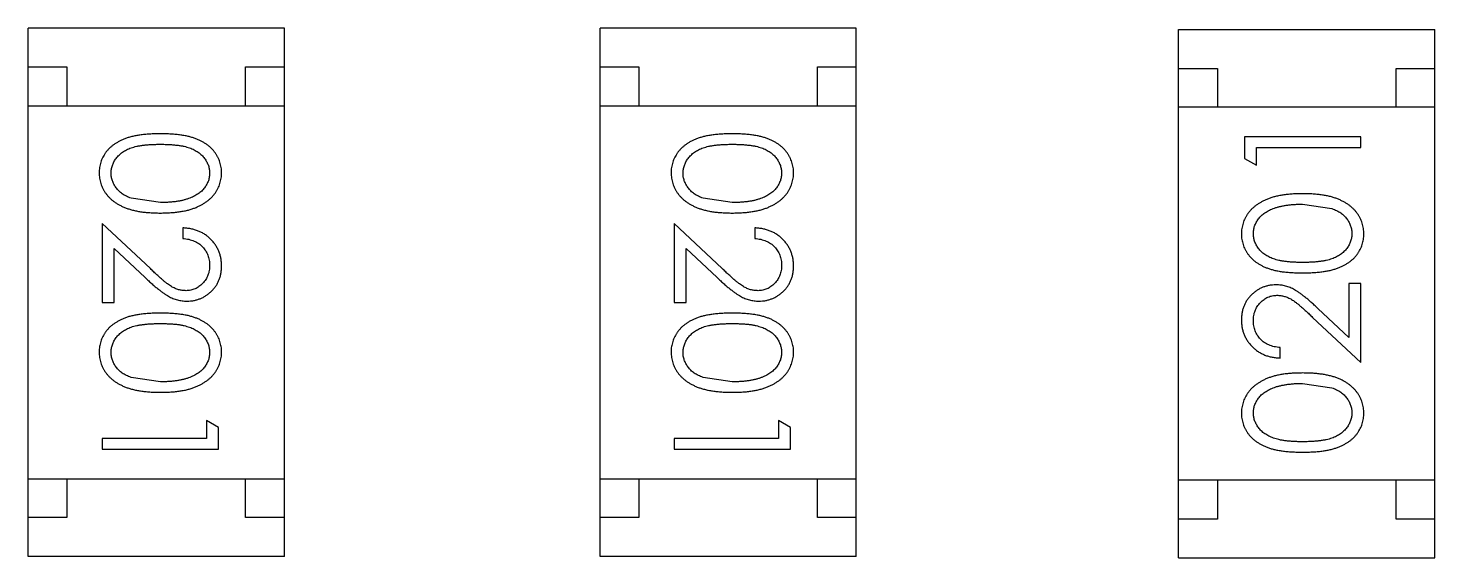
# Model space of a CAD drawing. Header units: millimetres. Extents: x -67 to 102, y -58 to 29.
# Drawn here: x 67.084 to 68.896, y -33.132 to -32.45 of the extents above; entities that cross this region are included whole.
import ezdxf

# ---------------------------------------------------------------- set-up
doc = ezdxf.new("R2010")
doc.units = ezdxf.units.MM
doc.header["$LTSCALE"] = 1.21
doc.header["$MEASUREMENT"] = 0
doc.layers.get('0').update_dxf_attribs({"linetype": 'CONTINUOUS'})

msp = doc.modelspace()

# ---------------------------------------------------------------- linework, layer by layer
at = {"color": 7, "linetype": 'Continuous'}
for p, q in [((67.4141, -32.4497), (67.0841, -32.4497)), ((67.0841, -33.1297), (67.0841, -32.4497)), ((67.4141, -33.1297), (67.4141, -32.4497)), ((68.1507, -32.4497), (67.8207, -32.4497)), ((67.8207, -33.1297), (67.8207, -32.4497)), ((68.1507, -33.1297), (68.1507, -32.4497)), ((68.5658, -32.4516), (68.8958, -32.4516)), ((68.5658, -33.1316), (68.5658, -32.4516)), ((68.8958, -33.1316), (68.8958, -32.4516)), ((67.0841, -32.4997), (67.1341, -32.4997)), ((67.1341, -32.4997), (67.1341, -32.5497)), ((67.3641, -32.4997), (67.4141, -32.4997)), ((67.3641, -32.5497), (67.3641, -32.4997)), ((67.8207, -32.4997), (67.8707, -32.4997)), ((67.8707, -32.4997), (67.8707, -32.5497)), ((68.1007, -32.4997), (68.1507, -32.4997)), ((68.1007, -32.5497), (68.1007, -32.4997)), ((68.5658, -32.5016), (68.6158, -32.5016)), ((68.6158, -32.5016), (68.6158, -32.5516)), ((68.8458, -32.5016), (68.8958, -32.5016)), ((68.8458, -32.5516), (68.8458, -32.5016)), ((67.0841, -32.5497), (67.4141, -32.5497)), ((67.8207, -32.5497), (68.1507, -32.5497)), ((68.8958, -32.5516), (68.5658, -32.5516)), ((68.8005, -32.5898), (68.6505, -32.5898)), ((68.6505, -32.5898), (68.6505, -32.6175)), ((68.8005, -32.6033), (68.8005, -32.5898)), ((68.6659, -32.6033), (68.8005, -32.6033)), ((68.6659, -32.6263), (68.6659, -32.6033)), ((68.6505, -32.6175), (68.6659, -32.6263)), ((67.2544, -32.6742), (67.2167, -32.6686)), ((67.991, -32.6742), (67.9533, -32.6686)), ((68.7255, -32.6763), (68.7632, -32.682)), ((67.2415, -32.7593), (67.1794, -32.7012)), ((67.1794, -32.7012), (67.1794, -32.8031)), ((67.2832, -32.7069), (67.2832, -32.7204)), ((67.9781, -32.7593), (67.916, -32.7012)), ((67.916, -32.7012), (67.916, -32.8031)), ((68.0199, -32.7069), (68.0199, -32.7204)), ((67.1948, -32.7333), (67.2348, -32.7708)), ((67.1948, -32.8031), (67.1948, -32.7333)), ((67.9314, -32.7333), (67.9714, -32.7708)), ((67.9314, -32.8031), (67.9314, -32.7333)), ((68.8005, -32.7783), (68.7851, -32.7783)), ((68.7851, -32.7783), (68.7851, -32.8481)), ((68.8005, -32.8802), (68.8005, -32.7783)), ((67.1794, -32.8031), (67.1948, -32.8031)), ((67.916, -32.8031), (67.9314, -32.8031)), ((68.7384, -32.822), (68.8005, -32.8802)), ((68.7851, -32.8481), (68.7451, -32.8105)), ((68.6967, -32.8744), (68.6967, -32.8609)), ((67.2544, -32.905), (67.2167, -32.8993)), ((67.991, -32.905), (67.9533, -32.8993)), ((68.7255, -32.9071), (68.7632, -32.9128)), ((67.3294, -32.9638), (67.314, -32.955)), ((67.314, -32.955), (67.314, -32.9781)), ((67.3294, -32.9915), (67.3294, -32.9638)), ((68.066, -32.9638), (68.0506, -32.955)), ((68.0506, -32.955), (68.0506, -32.9781)), ((68.066, -32.9915), (68.066, -32.9638)), ((67.314, -32.9781), (67.1794, -32.9781)), ((67.1794, -32.9781), (67.1794, -32.9915)), ((68.0506, -32.9781), (67.916, -32.9781)), ((67.916, -32.9781), (67.916, -32.9915)), ((67.1794, -32.9915), (67.3294, -32.9915)), ((67.916, -32.9915), (68.066, -32.9915)), ((67.0841, -33.0297), (67.4141, -33.0297)), ((67.1341, -33.0297), (67.1341, -33.0797)), ((67.3641, -33.0797), (67.3641, -33.0297)), ((67.8207, -33.0297), (68.1507, -33.0297)), ((67.8707, -33.0297), (67.8707, -33.0797)), ((68.1007, -33.0797), (68.1007, -33.0297)), ((68.8958, -33.0316), (68.5658, -33.0316)), ((68.6158, -33.0316), (68.6158, -33.0816)), ((68.8458, -33.0816), (68.8458, -33.0316)), ((67.1341, -33.0797), (67.0841, -33.0797)), ((67.4141, -33.0797), (67.3641, -33.0797)), ((67.8707, -33.0797), (67.8207, -33.0797)), ((68.1507, -33.0797), (68.1007, -33.0797)), ((68.6158, -33.0816), (68.5658, -33.0816)), ((68.8958, -33.0816), (68.8458, -33.0816)), ((67.4141, -33.1297), (67.0841, -33.1297)), ((68.1507, -33.1297), (67.8207, -33.1297)), ((68.5658, -33.1316), (68.8958, -33.1316))]:
    msp.add_line(p, q, dxfattribs=at)
for points, knots in [([(67.2543, -32.5858), (67.252, -32.5858), (67.2473, -32.5858), (67.2406, -32.5861), (67.2342, -32.5866), (67.2283, -32.5873), (67.2227, -32.5882), (67.2176, -32.5893), (67.2129, -32.5906), (67.2085, -32.5921), (67.2045, -32.5938), (67.2008, -32.5957), (67.1973, -32.5977), (67.1941, -32.5999), (67.1911, -32.6022), (67.1884, -32.6047), (67.186, -32.6073), (67.1838, -32.6101), (67.1819, -32.613), (67.1802, -32.616), (67.1787, -32.6191), (67.1776, -32.6223), (67.1767, -32.6256), (67.176, -32.629), (67.1756, -32.6324), (67.1756, -32.6347), (67.1756, -32.6359)], [0, 0, 0, 0, 0.068113, 0.132564, 0.193427, 0.250218, 0.303569, 0.353576, 0.400235, 0.443586, 0.484619, 0.524292, 0.56238, 0.599049, 0.63494, 0.669782, 0.704009, 0.737842, 0.771098, 0.803896, 0.836415, 0.868639, 0.900715, 0.933378, 0.966213, 1, 1, 1, 1]), ([(67.3332, -32.6359), (67.3332, -32.6347), (67.3332, -32.6324), (67.3328, -32.629), (67.3321, -32.6256), (67.3312, -32.6223), (67.33, -32.6191), (67.3286, -32.616), (67.3268, -32.6129), (67.3249, -32.61), (67.3227, -32.6072), (67.3202, -32.6045), (67.3175, -32.602), (67.3146, -32.5997), (67.3113, -32.5976), (67.3079, -32.5955), (67.3042, -32.5937), (67.3002, -32.592), (67.2959, -32.5906), (67.2912, -32.5893), (67.2861, -32.5882), (67.2806, -32.5873), (67.2746, -32.5866), (67.2682, -32.5861), (67.2614, -32.5858), (67.2567, -32.5858), (67.2543, -32.5858)], [0, 0, 0, 0, 0.033742, 0.066533, 0.099153, 0.13154, 0.164087, 0.196563, 0.229707, 0.263315, 0.297504, 0.331686, 0.366482, 0.4021, 0.438958, 0.476748, 0.515985, 0.556589, 0.599519, 0.645765, 0.695487, 0.748721, 0.805687, 0.866754, 0.931405, 1, 1, 1, 1]), ([(67.9909, -32.5858), (67.9886, -32.5858), (67.9839, -32.5858), (67.9772, -32.5861), (67.9708, -32.5866), (67.9649, -32.5873), (67.9593, -32.5882), (67.9542, -32.5893), (67.9495, -32.5906), (67.9451, -32.5921), (67.9411, -32.5938), (67.9374, -32.5957), (67.9339, -32.5977), (67.9307, -32.5999), (67.9278, -32.6022), (67.925, -32.6047), (67.9226, -32.6073), (67.9204, -32.6101), (67.9185, -32.613), (67.9168, -32.616), (67.9153, -32.6191), (67.9142, -32.6223), (67.9133, -32.6256), (67.9126, -32.629), (67.9122, -32.6324), (67.9122, -32.6347), (67.9122, -32.6359)], [0, 0, 0, 0, 0.068113, 0.132564, 0.193427, 0.250218, 0.303569, 0.353576, 0.400235, 0.443586, 0.484619, 0.524292, 0.56238, 0.599049, 0.63494, 0.669782, 0.704009, 0.737842, 0.771098, 0.803896, 0.836415, 0.868639, 0.900715, 0.933378, 0.966213, 1, 1, 1, 1]), ([(68.0699, -32.6359), (68.0698, -32.6347), (68.0698, -32.6324), (68.0694, -32.629), (68.0687, -32.6256), (68.0678, -32.6223), (68.0666, -32.6191), (68.0652, -32.616), (68.0634, -32.6129), (68.0615, -32.61), (68.0593, -32.6072), (68.0568, -32.6045), (68.0541, -32.602), (68.0512, -32.5997), (68.0479, -32.5976), (68.0445, -32.5955), (68.0408, -32.5937), (68.0368, -32.592), (68.0325, -32.5906), (68.0278, -32.5893), (68.0227, -32.5882), (68.0172, -32.5873), (68.0112, -32.5866), (68.0048, -32.5861), (67.998, -32.5858), (67.9933, -32.5858), (67.9909, -32.5858)], [0, 0, 0, 0, 0.033742, 0.066533, 0.099153, 0.13154, 0.164087, 0.196563, 0.229707, 0.263315, 0.297504, 0.331686, 0.366482, 0.4021, 0.438958, 0.476748, 0.515985, 0.556589, 0.599519, 0.645765, 0.695487, 0.748721, 0.805687, 0.866754, 0.931405, 1, 1, 1, 1]), ([(67.1909, -32.6364), (67.191, -32.6347), (67.1912, -32.6314), (67.1925, -32.6265), (67.1946, -32.6218), (67.1969, -32.618), (67.1992, -32.6152), (67.2012, -32.6131), (67.2033, -32.6112), (67.2056, -32.6095), (67.2081, -32.6078), (67.2109, -32.6064), (67.2137, -32.605), (67.2169, -32.6038), (67.2203, -32.6027), (67.224, -32.6018), (67.2282, -32.601), (67.2327, -32.6003), (67.2376, -32.5999), (67.2429, -32.5995), (67.2485, -32.5993), (67.2524, -32.5992), (67.2544, -32.5992)], [0, 0, 0, 0, 0.060034, 0.120278, 0.182348, 0.247919, 0.281641, 0.315701, 0.350322, 0.385703, 0.421819, 0.459196, 0.497866, 0.538301, 0.58121, 0.628183, 0.679403, 0.734699, 0.794074, 0.858416, 0.927049, 1, 1, 1, 1]), ([(67.2544, -32.5992), (67.2564, -32.5992), (67.2603, -32.5993), (67.266, -32.5995), (67.2713, -32.5999), (67.2762, -32.6004), (67.2807, -32.601), (67.2848, -32.6018), (67.2886, -32.6027), (67.292, -32.6038), (67.2951, -32.605), (67.298, -32.6064), (67.3007, -32.6079), (67.3032, -32.6095), (67.3056, -32.6113), (67.3077, -32.6132), (67.3096, -32.6152), (67.3119, -32.6181), (67.3142, -32.6218), (67.3164, -32.6265), (67.3176, -32.6314), (67.3178, -32.6347), (67.3179, -32.6364)], [0, 0, 0, 0, 0.073302, 0.142286, 0.206253, 0.266017, 0.321612, 0.372532, 0.419497, 0.462398, 0.502825, 0.541489, 0.579034, 0.615143, 0.650298, 0.684912, 0.718701, 0.752189, 0.817245, 0.879117, 0.939613, 1, 1, 1, 1]), ([(67.9275, -32.6364), (67.9276, -32.6347), (67.9278, -32.6314), (67.9291, -32.6265), (67.9312, -32.6218), (67.9335, -32.618), (67.9358, -32.6152), (67.9378, -32.6131), (67.9399, -32.6112), (67.9422, -32.6095), (67.9447, -32.6078), (67.9475, -32.6064), (67.9504, -32.605), (67.9535, -32.6038), (67.9569, -32.6027), (67.9606, -32.6018), (67.9648, -32.601), (67.9693, -32.6003), (67.9742, -32.5999), (67.9795, -32.5995), (67.9851, -32.5993), (67.989, -32.5992), (67.991, -32.5992)], [0, 0, 0, 0, 0.060034, 0.120278, 0.182348, 0.247919, 0.281641, 0.315701, 0.350322, 0.385703, 0.421819, 0.459196, 0.497866, 0.538301, 0.58121, 0.628183, 0.679403, 0.734699, 0.794074, 0.858416, 0.927049, 1, 1, 1, 1]), ([(67.991, -32.5992), (67.993, -32.5992), (67.9969, -32.5993), (68.0026, -32.5995), (68.0079, -32.5999), (68.0128, -32.6004), (68.0173, -32.601), (68.0214, -32.6018), (68.0252, -32.6027), (68.0286, -32.6038), (68.0317, -32.605), (68.0346, -32.6064), (68.0373, -32.6079), (68.0398, -32.6095), (68.0422, -32.6113), (68.0443, -32.6132), (68.0462, -32.6152), (68.0485, -32.6181), (68.0508, -32.6218), (68.053, -32.6265), (68.0542, -32.6314), (68.0544, -32.6347), (68.0545, -32.6364)], [0, 0, 0, 0, 0.073302, 0.142286, 0.206253, 0.266017, 0.321612, 0.372532, 0.419497, 0.462398, 0.502825, 0.541489, 0.579034, 0.615143, 0.650298, 0.684912, 0.718701, 0.752189, 0.817245, 0.879117, 0.939613, 1, 1, 1, 1]), ([(67.1756, -32.6359), (67.1756, -32.6371), (67.1756, -32.6395), (67.1761, -32.643), (67.1767, -32.6464), (67.1776, -32.6498), (67.1789, -32.653), (67.1803, -32.6563), (67.1821, -32.6593), (67.184, -32.6624), (67.1863, -32.6652), (67.1888, -32.668), (67.1916, -32.6706), (67.1946, -32.673), (67.1979, -32.6752), (67.2015, -32.6773), (67.2053, -32.6792), (67.2094, -32.681), (67.2138, -32.6826), (67.2185, -32.6839), (67.2236, -32.6851), (67.2291, -32.6861), (67.2349, -32.6868), (67.241, -32.6873), (67.2476, -32.6876), (67.252, -32.6877), (67.2543, -32.6877)], [0, 0, 0, 0, 0.033824, 0.067298, 0.10028, 0.133019, 0.165736, 0.198792, 0.232372, 0.266409, 0.301016, 0.336196, 0.371972, 0.408574, 0.446394, 0.485225, 0.525372, 0.567224, 0.611081, 0.65775, 0.70702, 0.759235, 0.814484, 0.873227, 0.934937, 1, 1, 1, 1]), ([(67.2167, -32.6686), (67.2156, -32.6682), (67.2136, -32.6674), (67.2107, -32.6661), (67.2079, -32.6646), (67.2054, -32.663), (67.2031, -32.6613), (67.201, -32.6594), (67.1991, -32.6574), (67.1968, -32.6546), (67.1945, -32.6509), (67.1925, -32.6462), (67.1911, -32.6414), (67.191, -32.638), (67.1909, -32.6364)], [0, 0, 0, 0, 0.075949, 0.148549, 0.218996, 0.286119, 0.351826, 0.416074, 0.478265, 0.540325, 0.660405, 0.774606, 0.887187, 1, 1, 1, 1]), ([(67.2543, -32.6877), (67.2566, -32.6877), (67.2611, -32.6876), (67.2677, -32.6873), (67.2739, -32.6868), (67.2798, -32.686), (67.2852, -32.6851), (67.2904, -32.6839), (67.2951, -32.6825), (67.2995, -32.6809), (67.3036, -32.6791), (67.3075, -32.6772), (67.311, -32.6751), (67.3143, -32.6728), (67.3173, -32.6704), (67.3201, -32.6679), (67.3226, -32.6651), (67.3249, -32.6623), (67.3269, -32.6593), (67.3286, -32.6562), (67.33, -32.653), (67.3312, -32.6498), (67.3321, -32.6464), (67.3328, -32.643), (67.3332, -32.6395), (67.3332, -32.6371), (67.3332, -32.6359)], [0, 0, 0, 0, 0.065278, 0.127205, 0.186168, 0.241675, 0.294115, 0.343609, 0.390387, 0.434463, 0.476646, 0.517002, 0.555936, 0.593716, 0.630057, 0.665601, 0.700745, 0.734917, 0.768681, 0.802087, 0.834849, 0.867433, 0.900138, 0.932806, 0.966212, 1, 1, 1, 1]), ([(67.3179, -32.6364), (67.3178, -32.638), (67.3176, -32.6413), (67.3164, -32.6462), (67.3142, -32.6508), (67.3119, -32.6546), (67.3096, -32.6574), (67.3076, -32.6595), (67.3054, -32.6614), (67.3029, -32.6632), (67.3002, -32.6649), (67.2972, -32.6665), (67.294, -32.6679), (67.2906, -32.6692), (67.2869, -32.6704), (67.2831, -32.6715), (67.2789, -32.6723), (67.2745, -32.673), (67.2698, -32.6735), (67.2649, -32.674), (67.2597, -32.6742), (67.2562, -32.6742), (67.2544, -32.6742)], [0, 0, 0, 0, 0.059689, 0.119507, 0.181075, 0.246162, 0.279894, 0.314468, 0.350403, 0.387474, 0.426147, 0.466624, 0.508745, 0.553328, 0.600058, 0.649177, 0.700552, 0.754894, 0.811825, 0.871514, 0.934319, 1, 1, 1, 1]), ([(67.9122, -32.6359), (67.9122, -32.6371), (67.9122, -32.6395), (67.9127, -32.643), (67.9133, -32.6464), (67.9142, -32.6498), (67.9155, -32.653), (67.9169, -32.6563), (67.9187, -32.6593), (67.9206, -32.6624), (67.9229, -32.6652), (67.9254, -32.668), (67.9282, -32.6706), (67.9312, -32.673), (67.9345, -32.6752), (67.9381, -32.6773), (67.9419, -32.6792), (67.946, -32.681), (67.9504, -32.6826), (67.9551, -32.6839), (67.9602, -32.6851), (67.9657, -32.6861), (67.9715, -32.6868), (67.9776, -32.6873), (67.9842, -32.6876), (67.9887, -32.6877), (67.9909, -32.6877)], [0, 0, 0, 0, 0.033824, 0.067298, 0.10028, 0.133019, 0.165736, 0.198792, 0.232372, 0.266409, 0.301016, 0.336196, 0.371972, 0.408574, 0.446394, 0.485225, 0.525372, 0.567224, 0.611081, 0.65775, 0.70702, 0.759235, 0.814484, 0.873227, 0.934937, 1, 1, 1, 1]), ([(67.9533, -32.6686), (67.9522, -32.6682), (67.9502, -32.6674), (67.9473, -32.6661), (67.9445, -32.6646), (67.942, -32.663), (67.9397, -32.6613), (67.9376, -32.6594), (67.9357, -32.6574), (67.9334, -32.6546), (67.9311, -32.6509), (67.9291, -32.6462), (67.9277, -32.6414), (67.9276, -32.638), (67.9275, -32.6364)], [0, 0, 0, 0, 0.075949, 0.148549, 0.218996, 0.286119, 0.351826, 0.416074, 0.478265, 0.540325, 0.660405, 0.774606, 0.887187, 1, 1, 1, 1]), ([(67.9909, -32.6877), (67.9932, -32.6877), (67.9977, -32.6876), (68.0043, -32.6873), (68.0105, -32.6868), (68.0164, -32.686), (68.0218, -32.6851), (68.027, -32.6839), (68.0317, -32.6825), (68.0361, -32.6809), (68.0402, -32.6791), (68.0441, -32.6772), (68.0476, -32.6751), (68.0509, -32.6728), (68.0539, -32.6704), (68.0567, -32.6679), (68.0592, -32.6651), (68.0615, -32.6623), (68.0635, -32.6593), (68.0652, -32.6562), (68.0666, -32.653), (68.0678, -32.6498), (68.0687, -32.6464), (68.0694, -32.643), (68.0698, -32.6395), (68.0698, -32.6371), (68.0699, -32.6359)], [0, 0, 0, 0, 0.065278, 0.127205, 0.186168, 0.241675, 0.294115, 0.343609, 0.390387, 0.434463, 0.476646, 0.517002, 0.555936, 0.593716, 0.630057, 0.665601, 0.700745, 0.734917, 0.768681, 0.802087, 0.834849, 0.867433, 0.900138, 0.932806, 0.966212, 1, 1, 1, 1]), ([(68.0545, -32.6364), (68.0544, -32.638), (68.0542, -32.6413), (68.053, -32.6462), (68.0508, -32.6508), (68.0485, -32.6546), (68.0462, -32.6574), (68.0442, -32.6595), (68.042, -32.6614), (68.0395, -32.6632), (68.0368, -32.6649), (68.0338, -32.6665), (68.0307, -32.6679), (68.0272, -32.6692), (68.0236, -32.6704), (68.0197, -32.6715), (68.0155, -32.6723), (68.0111, -32.673), (68.0064, -32.6735), (68.0015, -32.674), (67.9963, -32.6742), (67.9928, -32.6742), (67.991, -32.6742)], [0, 0, 0, 0, 0.059689, 0.119507, 0.181075, 0.246162, 0.279894, 0.314468, 0.350403, 0.387474, 0.426147, 0.466624, 0.508745, 0.553328, 0.600058, 0.649177, 0.700552, 0.754894, 0.811825, 0.871514, 0.934319, 1, 1, 1, 1]), ([(68.7256, -32.6629), (68.7233, -32.6629), (68.7188, -32.663), (68.7122, -32.6632), (68.706, -32.6638), (68.7001, -32.6645), (68.6947, -32.6655), (68.6895, -32.6666), (68.6848, -32.6681), (68.6804, -32.6696), (68.6763, -32.6715), (68.6724, -32.6734), (68.6689, -32.6755), (68.6656, -32.6777), (68.6626, -32.6802), (68.6598, -32.6827), (68.6573, -32.6854), (68.655, -32.6883), (68.653, -32.6913), (68.6513, -32.6944), (68.6499, -32.6975), (68.6487, -32.7008), (68.6478, -32.7041), (68.6471, -32.7076), (68.6467, -32.7111), (68.6467, -32.7134), (68.6467, -32.7146)], [0, 0, 0, 0, 0.065278, 0.127205, 0.186168, 0.241675, 0.294115, 0.343609, 0.390387, 0.434463, 0.476646, 0.517002, 0.555936, 0.593716, 0.630057, 0.665601, 0.700745, 0.734917, 0.768681, 0.802087, 0.834849, 0.867433, 0.900138, 0.932806, 0.966212, 1, 1, 1, 1]), ([(68.8043, -32.7146), (68.8043, -32.7134), (68.8043, -32.7111), (68.8038, -32.7076), (68.8032, -32.7041), (68.8023, -32.7008), (68.801, -32.6975), (68.7996, -32.6943), (68.7978, -32.6912), (68.7959, -32.6882), (68.7936, -32.6853), (68.7911, -32.6826), (68.7883, -32.68), (68.7853, -32.6776), (68.782, -32.6753), (68.7784, -32.6733), (68.7746, -32.6713), (68.7705, -32.6696), (68.7661, -32.6679), (68.7614, -32.6666), (68.7563, -32.6654), (68.7508, -32.6645), (68.745, -32.6638), (68.7389, -32.6632), (68.7323, -32.663), (68.7279, -32.6629), (68.7256, -32.6629)], [0, 0, 0, 0, 0.033824, 0.067298, 0.10028, 0.133019, 0.165736, 0.198792, 0.232372, 0.266409, 0.301016, 0.336196, 0.371972, 0.408574, 0.446394, 0.485225, 0.525372, 0.567224, 0.611081, 0.65775, 0.70702, 0.759235, 0.814484, 0.873227, 0.934937, 1, 1, 1, 1]), ([(68.662, -32.7142), (68.6621, -32.7126), (68.6623, -32.7093), (68.6635, -32.7044), (68.6657, -32.6998), (68.668, -32.696), (68.6703, -32.6931), (68.6723, -32.6911), (68.6745, -32.6891), (68.677, -32.6873), (68.6797, -32.6856), (68.6827, -32.6841), (68.6859, -32.6826), (68.6893, -32.6813), (68.693, -32.6802), (68.6968, -32.6791), (68.701, -32.6783), (68.7054, -32.6775), (68.7101, -32.677), (68.715, -32.6766), (68.7202, -32.6764), (68.7237, -32.6764), (68.7255, -32.6763)], [0, 0, 0, 0, 0.059689, 0.119507, 0.181075, 0.246162, 0.279894, 0.314468, 0.350403, 0.387474, 0.426147, 0.466624, 0.508745, 0.553328, 0.600058, 0.649177, 0.700552, 0.754894, 0.811825, 0.871514, 0.934319, 1, 1, 1, 1]), ([(68.7632, -32.682), (68.7643, -32.6824), (68.7663, -32.6832), (68.7692, -32.6845), (68.772, -32.6859), (68.7745, -32.6876), (68.7768, -32.6893), (68.7789, -32.6911), (68.7808, -32.6932), (68.7831, -32.696), (68.7854, -32.6997), (68.7874, -32.7044), (68.7888, -32.7092), (68.7889, -32.7125), (68.789, -32.7142)], [0, 0, 0, 0, 0.075949, 0.148549, 0.218996, 0.286119, 0.351826, 0.416074, 0.478265, 0.540325, 0.660405, 0.774606, 0.887187, 1, 1, 1, 1]), ([(67.3332, -32.7558), (67.3332, -32.7542), (67.3331, -32.7509), (67.3325, -32.746), (67.3313, -32.7414), (67.3298, -32.737), (67.3278, -32.7328), (67.3254, -32.7288), (67.3225, -32.7249), (67.3192, -32.7214), (67.3156, -32.7181), (67.3117, -32.7152), (67.3076, -32.7128), (67.3032, -32.7108), (67.2985, -32.7092), (67.2937, -32.708), (67.2885, -32.7072), (67.285, -32.707), (67.2832, -32.7069)], [0, 0, 0, 0, 0.06445, 0.126725, 0.187421, 0.247417, 0.306749, 0.366595, 0.427749, 0.490235, 0.553031, 0.614805, 0.676505, 0.738096, 0.801021, 0.864897, 0.931209, 1, 1, 1, 1]), ([(68.0699, -32.7558), (68.0698, -32.7542), (68.0697, -32.7509), (68.0691, -32.746), (68.0679, -32.7414), (68.0664, -32.737), (68.0644, -32.7328), (68.062, -32.7288), (68.0591, -32.7249), (68.0558, -32.7214), (68.0522, -32.7181), (68.0483, -32.7152), (68.0442, -32.7128), (68.0398, -32.7108), (68.0351, -32.7092), (68.0303, -32.708), (68.0251, -32.7072), (68.0216, -32.707), (68.0199, -32.7069)], [0, 0, 0, 0, 0.06445, 0.126725, 0.187421, 0.247417, 0.306749, 0.366595, 0.427749, 0.490235, 0.553031, 0.614805, 0.676505, 0.738096, 0.801021, 0.864897, 0.931209, 1, 1, 1, 1]), ([(68.6467, -32.7146), (68.6467, -32.7158), (68.6467, -32.7182), (68.6471, -32.7216), (68.6478, -32.725), (68.6487, -32.7283), (68.6499, -32.7315), (68.6513, -32.7346), (68.6531, -32.7376), (68.655, -32.7406), (68.6572, -32.7434), (68.6597, -32.7461), (68.6624, -32.7485), (68.6653, -32.7509), (68.6686, -32.753), (68.672, -32.755), (68.6757, -32.7569), (68.6797, -32.7585), (68.684, -32.76), (68.6887, -32.7613), (68.6938, -32.7624), (68.6993, -32.7633), (68.7053, -32.7639), (68.7117, -32.7644), (68.7185, -32.7648), (68.7232, -32.7648), (68.7256, -32.7648)], [0, 0, 0, 0, 0.033742, 0.066533, 0.099153, 0.13154, 0.164087, 0.196563, 0.229707, 0.263315, 0.297504, 0.331686, 0.366482, 0.4021, 0.438958, 0.476748, 0.515985, 0.556589, 0.599519, 0.645765, 0.695487, 0.748721, 0.805687, 0.866754, 0.931405, 1, 1, 1, 1]), ([(68.7255, -32.7513), (68.7235, -32.7513), (68.7196, -32.7513), (68.7139, -32.7511), (68.7086, -32.7507), (68.7037, -32.7502), (68.6992, -32.7496), (68.6951, -32.7488), (68.6913, -32.7479), (68.6879, -32.7468), (68.6848, -32.7455), (68.6819, -32.7442), (68.6792, -32.7427), (68.6767, -32.741), (68.6743, -32.7393), (68.6722, -32.7374), (68.6703, -32.7354), (68.668, -32.7325), (68.6657, -32.7288), (68.6635, -32.7241), (68.6623, -32.7192), (68.6621, -32.7158), (68.662, -32.7142)], [0, 0, 0, 0, 0.073302, 0.142286, 0.206253, 0.266017, 0.321612, 0.372532, 0.419497, 0.462398, 0.502825, 0.541489, 0.579034, 0.615143, 0.650298, 0.684912, 0.718701, 0.752189, 0.817245, 0.879117, 0.939613, 1, 1, 1, 1]), ([(68.789, -32.7142), (68.7889, -32.7158), (68.7887, -32.7191), (68.7874, -32.724), (68.7853, -32.7288), (68.783, -32.7325), (68.7807, -32.7354), (68.7787, -32.7374), (68.7766, -32.7393), (68.7743, -32.7411), (68.7718, -32.7427), (68.769, -32.7442), (68.7662, -32.7455), (68.763, -32.7468), (68.7596, -32.7479), (68.7559, -32.7488), (68.7517, -32.7496), (68.7472, -32.7502), (68.7423, -32.7507), (68.737, -32.7511), (68.7314, -32.7513), (68.7275, -32.7513), (68.7255, -32.7513)], [0, 0, 0, 0, 0.060034, 0.120278, 0.182348, 0.247919, 0.281641, 0.315701, 0.350322, 0.385703, 0.421819, 0.459196, 0.497866, 0.538301, 0.58121, 0.628183, 0.679403, 0.734699, 0.794074, 0.858416, 0.927049, 1, 1, 1, 1]), ([(68.7256, -32.7648), (68.7279, -32.7648), (68.7326, -32.7648), (68.7393, -32.7644), (68.7457, -32.7639), (68.7516, -32.7632), (68.7572, -32.7623), (68.7623, -32.7613), (68.767, -32.7599), (68.7714, -32.7584), (68.7754, -32.7567), (68.7791, -32.7549), (68.7826, -32.7529), (68.7858, -32.7507), (68.7888, -32.7484), (68.7915, -32.7459), (68.7939, -32.7433), (68.7961, -32.7405), (68.798, -32.7375), (68.7997, -32.7345), (68.8012, -32.7314), (68.8023, -32.7282), (68.8032, -32.725), (68.8039, -32.7216), (68.8043, -32.7182), (68.8043, -32.7158), (68.8043, -32.7146)], [0, 0, 0, 0, 0.068113, 0.132564, 0.193427, 0.250218, 0.303569, 0.353576, 0.400235, 0.443586, 0.484619, 0.524292, 0.56238, 0.599049, 0.63494, 0.669782, 0.704009, 0.737842, 0.771098, 0.803896, 0.836415, 0.868639, 0.900715, 0.933378, 0.966213, 1, 1, 1, 1]), ([(67.2832, -32.7204), (67.2846, -32.7205), (67.2872, -32.7208), (67.291, -32.7215), (67.2945, -32.7225), (67.2978, -32.7237), (67.3009, -32.7252), (67.3038, -32.7269), (67.3064, -32.7289), (67.3088, -32.7312), (67.3109, -32.7337), (67.3128, -32.7363), (67.3144, -32.7391), (67.3156, -32.742), (67.3166, -32.7451), (67.3174, -32.7483), (67.3178, -32.7517), (67.3178, -32.754), (67.3179, -32.7552)], [0, 0, 0, 0, 0.073648, 0.143686, 0.210962, 0.275557, 0.338064, 0.399311, 0.4594, 0.51934, 0.579024, 0.637809, 0.695959, 0.754122, 0.813113, 0.873453, 0.935561, 1, 1, 1, 1]), ([(68.0199, -32.7204), (68.0212, -32.7205), (68.0238, -32.7208), (68.0276, -32.7215), (68.0311, -32.7225), (68.0344, -32.7237), (68.0375, -32.7252), (68.0404, -32.7269), (68.043, -32.7289), (68.0454, -32.7312), (68.0475, -32.7337), (68.0494, -32.7363), (68.051, -32.7391), (68.0522, -32.742), (68.0532, -32.7451), (68.054, -32.7483), (68.0544, -32.7517), (68.0544, -32.754), (68.0545, -32.7552)], [0, 0, 0, 0, 0.073648, 0.143686, 0.210962, 0.275557, 0.338064, 0.399311, 0.4594, 0.51934, 0.579024, 0.637809, 0.695959, 0.754122, 0.813113, 0.873453, 0.935561, 1, 1, 1, 1]), ([(67.2348, -32.7708), (67.2364, -32.7722), (67.2394, -32.775), (67.2437, -32.779), (67.2478, -32.7825), (67.2517, -32.7857), (67.2553, -32.7886), (67.2587, -32.791), (67.2619, -32.7931), (67.2657, -32.7955), (67.2704, -32.7978), (67.2763, -32.7997), (67.2824, -32.8009), (67.2866, -32.8011), (67.2887, -32.8012)], [0, 0, 0, 0, 0.09953, 0.192079, 0.277712, 0.357454, 0.429648, 0.495771, 0.555538, 0.608657, 0.707578, 0.804328, 0.901298, 1, 1, 1, 1]), ([(67.2875, -32.7877), (67.2858, -32.7876), (67.2826, -32.7875), (67.2778, -32.7865), (67.2732, -32.7848), (67.2693, -32.7828), (67.2662, -32.7807), (67.2635, -32.7789), (67.2606, -32.7765), (67.2573, -32.7739), (67.2538, -32.7708), (67.2499, -32.7673), (67.2458, -32.7635), (67.243, -32.7607), (67.2415, -32.7593)], [0, 0, 0, 0, 0.088014, 0.174976, 0.2638, 0.355443, 0.406413, 0.465519, 0.533076, 0.609353, 0.693899, 0.787171, 0.889197, 1, 1, 1, 1]), ([(67.3179, -32.7552), (67.3178, -32.7563), (67.3178, -32.7585), (67.3173, -32.7617), (67.3167, -32.7648), (67.3157, -32.7678), (67.3144, -32.7706), (67.3129, -32.7733), (67.311, -32.7759), (67.3089, -32.7783), (67.3066, -32.7805), (67.3042, -32.7824), (67.3017, -32.784), (67.2991, -32.7854), (67.2963, -32.7864), (67.2935, -32.7871), (67.2905, -32.7876), (67.2885, -32.7877), (67.2875, -32.7877)], [0, 0, 0, 0, 0.068027, 0.133505, 0.19695, 0.26027, 0.322741, 0.384982, 0.448465, 0.513424, 0.578224, 0.640011, 0.700094, 0.760067, 0.819012, 0.877878, 0.938035, 1, 1, 1, 1]), ([(67.2887, -32.8012), (67.2901, -32.8011), (67.2931, -32.801), (67.2974, -32.8005), (67.3015, -32.7994), (67.3055, -32.7981), (67.3094, -32.7963), (67.3131, -32.7941), (67.3167, -32.7916), (67.32, -32.7887), (67.3231, -32.7855), (67.3258, -32.7819), (67.3281, -32.7782), (67.33, -32.7742), (67.3315, -32.7699), (67.3325, -32.7654), (67.3331, -32.7607), (67.3332, -32.7575), (67.3332, -32.7558)], [0, 0, 0, 0, 0.06271, 0.123347, 0.183401, 0.242828, 0.302097, 0.36242, 0.423725, 0.487032, 0.550491, 0.612709, 0.674265, 0.73617, 0.799211, 0.863483, 0.930525, 1, 1, 1, 1]), ([(67.9714, -32.7708), (67.973, -32.7722), (67.976, -32.775), (67.9803, -32.779), (67.9844, -32.7825), (67.9883, -32.7857), (67.9919, -32.7886), (67.9953, -32.791), (67.9985, -32.7931), (68.0023, -32.7955), (68.007, -32.7978), (68.0129, -32.7997), (68.019, -32.8009), (68.0232, -32.8011), (68.0253, -32.8012)], [0, 0, 0, 0, 0.09953, 0.192079, 0.277712, 0.357454, 0.429648, 0.495771, 0.555538, 0.608657, 0.707578, 0.804328, 0.901298, 1, 1, 1, 1]), ([(68.0241, -32.7877), (68.0224, -32.7876), (68.0192, -32.7875), (68.0144, -32.7865), (68.0098, -32.7848), (68.0059, -32.7828), (68.0028, -32.7807), (68.0001, -32.7789), (67.9972, -32.7765), (67.9939, -32.7739), (67.9904, -32.7708), (67.9865, -32.7673), (67.9824, -32.7635), (67.9796, -32.7607), (67.9781, -32.7593)], [0, 0, 0, 0, 0.088014, 0.174976, 0.2638, 0.355443, 0.406413, 0.465519, 0.533076, 0.609353, 0.693899, 0.787171, 0.889197, 1, 1, 1, 1]), ([(68.0545, -32.7552), (68.0544, -32.7563), (68.0544, -32.7585), (68.0539, -32.7617), (68.0533, -32.7648), (68.0523, -32.7678), (68.051, -32.7706), (68.0495, -32.7733), (68.0476, -32.7759), (68.0455, -32.7783), (68.0432, -32.7805), (68.0408, -32.7824), (68.0383, -32.784), (68.0357, -32.7854), (68.0329, -32.7864), (68.0301, -32.7871), (68.0271, -32.7876), (68.0251, -32.7877), (68.0241, -32.7877)], [0, 0, 0, 0, 0.068027, 0.133505, 0.19695, 0.26027, 0.322741, 0.384982, 0.448465, 0.513424, 0.578224, 0.640011, 0.700094, 0.760067, 0.819012, 0.877878, 0.938035, 1, 1, 1, 1]), ([(68.0253, -32.8012), (68.0267, -32.8011), (68.0297, -32.801), (68.034, -32.8005), (68.0381, -32.7994), (68.0421, -32.7981), (68.046, -32.7963), (68.0497, -32.7941), (68.0533, -32.7916), (68.0566, -32.7887), (68.0598, -32.7855), (68.0624, -32.7819), (68.0647, -32.7782), (68.0666, -32.7742), (68.0681, -32.7699), (68.0691, -32.7654), (68.0697, -32.7607), (68.0698, -32.7575), (68.0699, -32.7558)], [0, 0, 0, 0, 0.06271, 0.123347, 0.183401, 0.242828, 0.302097, 0.36242, 0.423725, 0.487032, 0.550491, 0.612709, 0.674265, 0.73617, 0.799211, 0.863483, 0.930525, 1, 1, 1, 1]), ([(68.6912, -32.7802), (68.6898, -32.7802), (68.6868, -32.7803), (68.6825, -32.7809), (68.6784, -32.7819), (68.6744, -32.7832), (68.6705, -32.785), (68.6668, -32.7872), (68.6632, -32.7897), (68.6599, -32.7927), (68.6568, -32.7959), (68.6541, -32.7994), (68.6518, -32.8032), (68.6499, -32.8071), (68.6484, -32.8114), (68.6474, -32.8159), (68.6468, -32.8206), (68.6467, -32.8238), (68.6467, -32.8255)], [0, 0, 0, 0, 0.06271, 0.123347, 0.183401, 0.242828, 0.302097, 0.36242, 0.423725, 0.487032, 0.550491, 0.612709, 0.674265, 0.73617, 0.799211, 0.863483, 0.930525, 1, 1, 1, 1]), ([(68.7451, -32.8105), (68.7435, -32.8091), (68.7405, -32.8063), (68.7362, -32.8024), (68.7321, -32.7988), (68.7282, -32.7956), (68.7246, -32.7928), (68.7212, -32.7903), (68.718, -32.7882), (68.7142, -32.7859), (68.7095, -32.7835), (68.7036, -32.7816), (68.6975, -32.7804), (68.6933, -32.7802), (68.6912, -32.7802)], [0, 0, 0, 0, 0.09953, 0.192079, 0.277712, 0.357454, 0.429648, 0.495771, 0.555538, 0.608657, 0.707578, 0.804328, 0.901298, 1, 1, 1, 1]), ([(68.662, -32.8262), (68.6621, -32.8251), (68.6621, -32.8229), (68.6626, -32.8196), (68.6632, -32.8165), (68.6642, -32.8136), (68.6655, -32.8107), (68.667, -32.808), (68.6689, -32.8055), (68.671, -32.803), (68.6733, -32.8008), (68.6757, -32.7989), (68.6782, -32.7973), (68.6808, -32.7959), (68.6836, -32.7949), (68.6864, -32.7942), (68.6894, -32.7937), (68.6914, -32.7937), (68.6924, -32.7936)], [0, 0, 0, 0, 0.068027, 0.133505, 0.19695, 0.26027, 0.322741, 0.384982, 0.448465, 0.513424, 0.578224, 0.640011, 0.700094, 0.760067, 0.819012, 0.877878, 0.938035, 1, 1, 1, 1]), ([(68.6924, -32.7936), (68.6941, -32.7937), (68.6973, -32.7938), (68.7021, -32.7949), (68.7067, -32.7966), (68.7106, -32.7985), (68.7137, -32.8006), (68.7164, -32.8025), (68.7193, -32.8048), (68.7226, -32.8075), (68.7261, -32.8106), (68.73, -32.814), (68.7341, -32.8179), (68.7369, -32.8206), (68.7384, -32.822)], [0, 0, 0, 0, 0.088014, 0.174976, 0.2638, 0.355443, 0.406413, 0.465519, 0.533076, 0.609353, 0.693899, 0.787171, 0.889197, 1, 1, 1, 1]), ([(67.2543, -32.8165), (67.252, -32.8166), (67.2473, -32.8166), (67.2406, -32.8169), (67.2342, -32.8174), (67.2283, -32.8181), (67.2227, -32.819), (67.2176, -32.8201), (67.2129, -32.8214), (67.2085, -32.8229), (67.2045, -32.8246), (67.2008, -32.8265), (67.1973, -32.8285), (67.1941, -32.8307), (67.1911, -32.8329), (67.1884, -32.8354), (67.186, -32.8381), (67.1838, -32.8409), (67.1819, -32.8438), (67.1802, -32.8468), (67.1787, -32.8499), (67.1776, -32.8531), (67.1767, -32.8564), (67.176, -32.8597), (67.1756, -32.8632), (67.1756, -32.8655), (67.1756, -32.8667)], [0, 0, 0, 0, 0.068113, 0.132564, 0.193427, 0.250218, 0.303569, 0.353576, 0.400235, 0.443586, 0.484619, 0.524292, 0.56238, 0.599049, 0.63494, 0.669782, 0.704009, 0.737842, 0.771098, 0.803896, 0.836415, 0.868639, 0.900715, 0.933378, 0.966213, 1, 1, 1, 1]), ([(67.3332, -32.8667), (67.3332, -32.8655), (67.3332, -32.8632), (67.3328, -32.8597), (67.3321, -32.8564), (67.3312, -32.8531), (67.33, -32.8498), (67.3286, -32.8467), (67.3268, -32.8437), (67.3249, -32.8407), (67.3227, -32.8379), (67.3202, -32.8353), (67.3175, -32.8328), (67.3146, -32.8305), (67.3113, -32.8283), (67.3079, -32.8263), (67.3042, -32.8245), (67.3002, -32.8228), (67.2959, -32.8213), (67.2912, -32.8201), (67.2861, -32.8189), (67.2806, -32.8181), (67.2746, -32.8174), (67.2682, -32.8169), (67.2614, -32.8166), (67.2567, -32.8166), (67.2543, -32.8165)], [0, 0, 0, 0, 0.033742, 0.066533, 0.099153, 0.13154, 0.164087, 0.196563, 0.229707, 0.263315, 0.297504, 0.331686, 0.366482, 0.4021, 0.438958, 0.476748, 0.515985, 0.556589, 0.599519, 0.645765, 0.695487, 0.748721, 0.805687, 0.866754, 0.931405, 1, 1, 1, 1]), ([(67.9909, -32.8165), (67.9886, -32.8166), (67.9839, -32.8166), (67.9772, -32.8169), (67.9708, -32.8174), (67.9649, -32.8181), (67.9593, -32.819), (67.9542, -32.8201), (67.9495, -32.8214), (67.9451, -32.8229), (67.9411, -32.8246), (67.9374, -32.8265), (67.9339, -32.8285), (67.9307, -32.8307), (67.9278, -32.8329), (67.925, -32.8354), (67.9226, -32.8381), (67.9204, -32.8409), (67.9185, -32.8438), (67.9168, -32.8468), (67.9153, -32.8499), (67.9142, -32.8531), (67.9133, -32.8564), (67.9126, -32.8597), (67.9122, -32.8632), (67.9122, -32.8655), (67.9122, -32.8667)], [0, 0, 0, 0, 0.068113, 0.132564, 0.193427, 0.250218, 0.303569, 0.353576, 0.400235, 0.443586, 0.484619, 0.524292, 0.56238, 0.599049, 0.63494, 0.669782, 0.704009, 0.737842, 0.771098, 0.803896, 0.836415, 0.868639, 0.900715, 0.933378, 0.966213, 1, 1, 1, 1]), ([(68.0699, -32.8667), (68.0698, -32.8655), (68.0698, -32.8632), (68.0694, -32.8597), (68.0687, -32.8564), (68.0678, -32.8531), (68.0666, -32.8498), (68.0652, -32.8467), (68.0634, -32.8437), (68.0615, -32.8407), (68.0593, -32.8379), (68.0568, -32.8353), (68.0541, -32.8328), (68.0512, -32.8305), (68.0479, -32.8283), (68.0445, -32.8263), (68.0408, -32.8245), (68.0368, -32.8228), (68.0325, -32.8213), (68.0278, -32.8201), (68.0227, -32.8189), (68.0172, -32.8181), (68.0112, -32.8174), (68.0048, -32.8169), (67.998, -32.8166), (67.9933, -32.8166), (67.9909, -32.8165)], [0, 0, 0, 0, 0.033742, 0.066533, 0.099153, 0.13154, 0.164087, 0.196563, 0.229707, 0.263315, 0.297504, 0.331686, 0.366482, 0.4021, 0.438958, 0.476748, 0.515985, 0.556589, 0.599519, 0.645765, 0.695487, 0.748721, 0.805687, 0.866754, 0.931405, 1, 1, 1, 1]), ([(68.6467, -32.8255), (68.6467, -32.8272), (68.6468, -32.8305), (68.6474, -32.8353), (68.6486, -32.8399), (68.6501, -32.8443), (68.6521, -32.8486), (68.6545, -32.8526), (68.6574, -32.8564), (68.6607, -32.8599), (68.6643, -32.8632), (68.6682, -32.8661), (68.6723, -32.8685), (68.6767, -32.8706), (68.6814, -32.8722), (68.6862, -32.8733), (68.6914, -32.8741), (68.6949, -32.8743), (68.6967, -32.8744)], [0, 0, 0, 0, 0.06445, 0.126725, 0.187421, 0.247417, 0.306749, 0.366595, 0.427749, 0.490235, 0.553031, 0.614805, 0.676505, 0.738096, 0.801021, 0.864897, 0.931209, 1, 1, 1, 1]), ([(68.6967, -32.8609), (68.6953, -32.8608), (68.6927, -32.8606), (68.6889, -32.8598), (68.6854, -32.8589), (68.6821, -32.8576), (68.679, -32.8561), (68.6761, -32.8544), (68.6735, -32.8524), (68.6711, -32.8501), (68.669, -32.8477), (68.6671, -32.8451), (68.6655, -32.8423), (68.6643, -32.8393), (68.6633, -32.8363), (68.6625, -32.833), (68.6621, -32.8297), (68.6621, -32.8274), (68.662, -32.8262)], [0, 0, 0, 0, 0.073648, 0.143686, 0.210962, 0.275557, 0.338064, 0.399311, 0.4594, 0.51934, 0.579024, 0.637809, 0.695959, 0.754122, 0.813113, 0.873453, 0.935561, 1, 1, 1, 1]), ([(67.1909, -32.8671), (67.191, -32.8655), (67.1912, -32.8622), (67.1925, -32.8573), (67.1946, -32.8526), (67.1969, -32.8488), (67.1992, -32.846), (67.2012, -32.8439), (67.2033, -32.842), (67.2056, -32.8402), (67.2081, -32.8386), (67.2109, -32.8371), (67.2137, -32.8358), (67.2169, -32.8345), (67.2203, -32.8334), (67.224, -32.8325), (67.2282, -32.8318), (67.2327, -32.8311), (67.2376, -32.8306), (67.2429, -32.8303), (67.2485, -32.83), (67.2524, -32.83), (67.2544, -32.83)], [0, 0, 0, 0, 0.060034, 0.120278, 0.182348, 0.247919, 0.281641, 0.315701, 0.350322, 0.385703, 0.421819, 0.459196, 0.497866, 0.538301, 0.58121, 0.628183, 0.679403, 0.734699, 0.794074, 0.858416, 0.927049, 1, 1, 1, 1]), ([(67.2544, -32.83), (67.2564, -32.83), (67.2603, -32.83), (67.266, -32.8303), (67.2713, -32.8306), (67.2762, -32.8311), (67.2807, -32.8317), (67.2848, -32.8326), (67.2886, -32.8335), (67.292, -32.8346), (67.2951, -32.8358), (67.298, -32.8372), (67.3007, -32.8387), (67.3032, -32.8403), (67.3056, -32.842), (67.3077, -32.8439), (67.3096, -32.846), (67.3119, -32.8488), (67.3142, -32.8526), (67.3164, -32.8573), (67.3176, -32.8622), (67.3178, -32.8655), (67.3179, -32.8671)], [0, 0, 0, 0, 0.073302, 0.142286, 0.206253, 0.266017, 0.321612, 0.372532, 0.419497, 0.462398, 0.502825, 0.541489, 0.579034, 0.615143, 0.650298, 0.684912, 0.718701, 0.752189, 0.817245, 0.879117, 0.939613, 1, 1, 1, 1]), ([(67.9275, -32.8671), (67.9276, -32.8655), (67.9278, -32.8622), (67.9291, -32.8573), (67.9312, -32.8526), (67.9335, -32.8488), (67.9358, -32.846), (67.9378, -32.8439), (67.9399, -32.842), (67.9422, -32.8402), (67.9447, -32.8386), (67.9475, -32.8371), (67.9504, -32.8358), (67.9535, -32.8345), (67.9569, -32.8334), (67.9606, -32.8325), (67.9648, -32.8318), (67.9693, -32.8311), (67.9742, -32.8306), (67.9795, -32.8303), (67.9851, -32.83), (67.989, -32.83), (67.991, -32.83)], [0, 0, 0, 0, 0.060034, 0.120278, 0.182348, 0.247919, 0.281641, 0.315701, 0.350322, 0.385703, 0.421819, 0.459196, 0.497866, 0.538301, 0.58121, 0.628183, 0.679403, 0.734699, 0.794074, 0.858416, 0.927049, 1, 1, 1, 1]), ([(67.991, -32.83), (67.993, -32.83), (67.9969, -32.83), (68.0026, -32.8303), (68.0079, -32.8306), (68.0128, -32.8311), (68.0173, -32.8317), (68.0214, -32.8326), (68.0252, -32.8335), (68.0286, -32.8346), (68.0317, -32.8358), (68.0346, -32.8372), (68.0373, -32.8387), (68.0398, -32.8403), (68.0422, -32.842), (68.0443, -32.8439), (68.0462, -32.846), (68.0485, -32.8488), (68.0508, -32.8526), (68.053, -32.8573), (68.0542, -32.8622), (68.0544, -32.8655), (68.0545, -32.8671)], [0, 0, 0, 0, 0.073302, 0.142286, 0.206253, 0.266017, 0.321612, 0.372532, 0.419497, 0.462398, 0.502825, 0.541489, 0.579034, 0.615143, 0.650298, 0.684912, 0.718701, 0.752189, 0.817245, 0.879117, 0.939613, 1, 1, 1, 1]), ([(67.1756, -32.8667), (67.1756, -32.8679), (67.1756, -32.8703), (67.1761, -32.8738), (67.1767, -32.8772), (67.1776, -32.8806), (67.1789, -32.8838), (67.1803, -32.887), (67.1821, -32.8901), (67.184, -32.8931), (67.1863, -32.896), (67.1888, -32.8987), (67.1916, -32.9013), (67.1946, -32.9037), (67.1979, -32.906), (67.2015, -32.9081), (67.2053, -32.91), (67.2094, -32.9118), (67.2138, -32.9134), (67.2185, -32.9147), (67.2236, -32.9159), (67.2291, -32.9169), (67.2349, -32.9175), (67.241, -32.9181), (67.2476, -32.9184), (67.252, -32.9184), (67.2543, -32.9185)], [0, 0, 0, 0, 0.033824, 0.067298, 0.10028, 0.133019, 0.165736, 0.198792, 0.232372, 0.266409, 0.301016, 0.336196, 0.371972, 0.408574, 0.446394, 0.485225, 0.525372, 0.567224, 0.611081, 0.65775, 0.70702, 0.759235, 0.814484, 0.873227, 0.934937, 1, 1, 1, 1]), ([(67.2167, -32.8993), (67.2156, -32.8989), (67.2136, -32.8982), (67.2107, -32.8968), (67.2079, -32.8954), (67.2054, -32.8938), (67.2031, -32.892), (67.201, -32.8902), (67.1991, -32.8882), (67.1968, -32.8854), (67.1945, -32.8817), (67.1925, -32.877), (67.1911, -32.8721), (67.191, -32.8688), (67.1909, -32.8671)], [0, 0, 0, 0, 0.075949, 0.148549, 0.218996, 0.286119, 0.351826, 0.416074, 0.478265, 0.540325, 0.660405, 0.774606, 0.887187, 1, 1, 1, 1]), ([(67.2543, -32.9185), (67.2566, -32.9184), (67.2611, -32.9184), (67.2677, -32.9181), (67.2739, -32.9176), (67.2798, -32.9168), (67.2852, -32.9159), (67.2904, -32.9147), (67.2951, -32.9133), (67.2995, -32.9117), (67.3036, -32.9099), (67.3075, -32.908), (67.311, -32.9058), (67.3143, -32.9036), (67.3173, -32.9012), (67.3201, -32.8986), (67.3226, -32.8959), (67.3249, -32.893), (67.3269, -32.8901), (67.3286, -32.887), (67.33, -32.8838), (67.3312, -32.8805), (67.3321, -32.8772), (67.3328, -32.8738), (67.3332, -32.8703), (67.3332, -32.8679), (67.3332, -32.8667)], [0, 0, 0, 0, 0.065278, 0.127205, 0.186168, 0.241675, 0.294115, 0.343609, 0.390387, 0.434463, 0.476646, 0.517002, 0.555936, 0.593716, 0.630057, 0.665601, 0.700745, 0.734917, 0.768681, 0.802087, 0.834849, 0.867433, 0.900138, 0.932806, 0.966212, 1, 1, 1, 1]), ([(67.3179, -32.8671), (67.3178, -32.8688), (67.3176, -32.8721), (67.3164, -32.8769), (67.3142, -32.8816), (67.3119, -32.8853), (67.3096, -32.8882), (67.3076, -32.8902), (67.3054, -32.8922), (67.3029, -32.894), (67.3002, -32.8957), (67.2972, -32.8972), (67.294, -32.8987), (67.2906, -32.9), (67.2869, -32.9012), (67.2831, -32.9022), (67.2789, -32.9031), (67.2745, -32.9038), (67.2698, -32.9043), (67.2649, -32.9048), (67.2597, -32.9049), (67.2562, -32.905), (67.2544, -32.905)], [0, 0, 0, 0, 0.059689, 0.119507, 0.181075, 0.246162, 0.279894, 0.314468, 0.350403, 0.387474, 0.426147, 0.466624, 0.508745, 0.553328, 0.600058, 0.649177, 0.700552, 0.754894, 0.811825, 0.871514, 0.934319, 1, 1, 1, 1]), ([(67.9122, -32.8667), (67.9122, -32.8679), (67.9122, -32.8703), (67.9127, -32.8738), (67.9133, -32.8772), (67.9142, -32.8806), (67.9155, -32.8838), (67.9169, -32.887), (67.9187, -32.8901), (67.9206, -32.8931), (67.9229, -32.896), (67.9254, -32.8987), (67.9282, -32.9013), (67.9312, -32.9037), (67.9345, -32.906), (67.9381, -32.9081), (67.9419, -32.91), (67.946, -32.9118), (67.9504, -32.9134), (67.9551, -32.9147), (67.9602, -32.9159), (67.9657, -32.9169), (67.9715, -32.9175), (67.9776, -32.9181), (67.9842, -32.9184), (67.9887, -32.9184), (67.9909, -32.9185)], [0, 0, 0, 0, 0.033824, 0.067298, 0.10028, 0.133019, 0.165736, 0.198792, 0.232372, 0.266409, 0.301016, 0.336196, 0.371972, 0.408574, 0.446394, 0.485225, 0.525372, 0.567224, 0.611081, 0.65775, 0.70702, 0.759235, 0.814484, 0.873227, 0.934937, 1, 1, 1, 1]), ([(67.9533, -32.8993), (67.9522, -32.8989), (67.9502, -32.8982), (67.9473, -32.8968), (67.9445, -32.8954), (67.942, -32.8938), (67.9397, -32.892), (67.9376, -32.8902), (67.9357, -32.8882), (67.9334, -32.8854), (67.9311, -32.8817), (67.9291, -32.877), (67.9277, -32.8721), (67.9276, -32.8688), (67.9275, -32.8671)], [0, 0, 0, 0, 0.075949, 0.148549, 0.218996, 0.286119, 0.351826, 0.416074, 0.478265, 0.540325, 0.660405, 0.774606, 0.887187, 1, 1, 1, 1]), ([(67.9909, -32.9185), (67.9932, -32.9184), (67.9977, -32.9184), (68.0043, -32.9181), (68.0105, -32.9176), (68.0164, -32.9168), (68.0218, -32.9159), (68.027, -32.9147), (68.0317, -32.9133), (68.0361, -32.9117), (68.0402, -32.9099), (68.0441, -32.908), (68.0476, -32.9058), (68.0509, -32.9036), (68.0539, -32.9012), (68.0567, -32.8986), (68.0592, -32.8959), (68.0615, -32.893), (68.0635, -32.8901), (68.0652, -32.887), (68.0666, -32.8838), (68.0678, -32.8805), (68.0687, -32.8772), (68.0694, -32.8738), (68.0698, -32.8703), (68.0698, -32.8679), (68.0699, -32.8667)], [0, 0, 0, 0, 0.065278, 0.127205, 0.186168, 0.241675, 0.294115, 0.343609, 0.390387, 0.434463, 0.476646, 0.517002, 0.555936, 0.593716, 0.630057, 0.665601, 0.700745, 0.734917, 0.768681, 0.802087, 0.834849, 0.867433, 0.900138, 0.932806, 0.966212, 1, 1, 1, 1]), ([(68.0545, -32.8671), (68.0544, -32.8688), (68.0542, -32.8721), (68.053, -32.8769), (68.0508, -32.8816), (68.0485, -32.8853), (68.0462, -32.8882), (68.0442, -32.8902), (68.042, -32.8922), (68.0395, -32.894), (68.0368, -32.8957), (68.0338, -32.8972), (68.0307, -32.8987), (68.0272, -32.9), (68.0236, -32.9012), (68.0197, -32.9022), (68.0155, -32.9031), (68.0111, -32.9038), (68.0064, -32.9043), (68.0015, -32.9048), (67.9963, -32.9049), (67.9928, -32.905), (67.991, -32.905)], [0, 0, 0, 0, 0.059689, 0.119507, 0.181075, 0.246162, 0.279894, 0.314468, 0.350403, 0.387474, 0.426147, 0.466624, 0.508745, 0.553328, 0.600058, 0.649177, 0.700552, 0.754894, 0.811825, 0.871514, 0.934319, 1, 1, 1, 1]), ([(68.7256, -32.8936), (68.7233, -32.8937), (68.7188, -32.8937), (68.7122, -32.894), (68.706, -32.8945), (68.7001, -32.8953), (68.6947, -32.8962), (68.6895, -32.8974), (68.6848, -32.8988), (68.6804, -32.9004), (68.6763, -32.9022), (68.6724, -32.9041), (68.6689, -32.9063), (68.6656, -32.9085), (68.6626, -32.9109), (68.6598, -32.9135), (68.6573, -32.9162), (68.655, -32.9191), (68.653, -32.9221), (68.6513, -32.9251), (68.6499, -32.9283), (68.6487, -32.9316), (68.6478, -32.9349), (68.6471, -32.9383), (68.6467, -32.9418), (68.6467, -32.9442), (68.6467, -32.9454)], [0, 0, 0, 0, 0.065278, 0.127205, 0.186168, 0.241675, 0.294115, 0.343609, 0.390387, 0.434463, 0.476646, 0.517002, 0.555936, 0.593716, 0.630057, 0.665601, 0.700745, 0.734917, 0.768681, 0.802087, 0.834849, 0.867433, 0.900138, 0.932806, 0.966212, 1, 1, 1, 1]), ([(68.8043, -32.9454), (68.8043, -32.9442), (68.8043, -32.9418), (68.8038, -32.9383), (68.8032, -32.9349), (68.8023, -32.9315), (68.801, -32.9283), (68.7996, -32.9251), (68.7978, -32.922), (68.7959, -32.919), (68.7936, -32.9161), (68.7911, -32.9134), (68.7883, -32.9108), (68.7853, -32.9084), (68.782, -32.9061), (68.7784, -32.904), (68.7746, -32.9021), (68.7705, -32.9003), (68.7661, -32.8987), (68.7614, -32.8974), (68.7563, -32.8962), (68.7508, -32.8953), (68.745, -32.8946), (68.7389, -32.894), (68.7323, -32.8937), (68.7279, -32.8937), (68.7256, -32.8936)], [0, 0, 0, 0, 0.033824, 0.067298, 0.10028, 0.133019, 0.165736, 0.198792, 0.232372, 0.266409, 0.301016, 0.336196, 0.371972, 0.408574, 0.446394, 0.485225, 0.525372, 0.567224, 0.611081, 0.65775, 0.70702, 0.759235, 0.814484, 0.873227, 0.934937, 1, 1, 1, 1]), ([(68.662, -32.945), (68.6621, -32.9433), (68.6623, -32.94), (68.6635, -32.9352), (68.6657, -32.9305), (68.668, -32.9268), (68.6703, -32.9239), (68.6723, -32.9219), (68.6745, -32.9199), (68.677, -32.9181), (68.6797, -32.9164), (68.6827, -32.9149), (68.6859, -32.9134), (68.6893, -32.9121), (68.693, -32.9109), (68.6968, -32.9099), (68.701, -32.9091), (68.7054, -32.9083), (68.7101, -32.9078), (68.715, -32.9073), (68.7202, -32.9072), (68.7237, -32.9071), (68.7255, -32.9071)], [0, 0, 0, 0, 0.059689, 0.119507, 0.181075, 0.246162, 0.279894, 0.314468, 0.350403, 0.387474, 0.426147, 0.466624, 0.508745, 0.553328, 0.600058, 0.649177, 0.700552, 0.754894, 0.811825, 0.871514, 0.934319, 1, 1, 1, 1]), ([(68.7632, -32.9128), (68.7643, -32.9132), (68.7663, -32.9139), (68.7692, -32.9153), (68.772, -32.9167), (68.7745, -32.9183), (68.7768, -32.9201), (68.7789, -32.9219), (68.7808, -32.9239), (68.7831, -32.9267), (68.7854, -32.9304), (68.7874, -32.9351), (68.7888, -32.94), (68.7889, -32.9433), (68.789, -32.945)], [0, 0, 0, 0, 0.075949, 0.148549, 0.218996, 0.286119, 0.351826, 0.416074, 0.478265, 0.540325, 0.660405, 0.774606, 0.887187, 1, 1, 1, 1]), ([(68.6467, -32.9454), (68.6467, -32.9466), (68.6467, -32.9489), (68.6471, -32.9524), (68.6478, -32.9558), (68.6487, -32.959), (68.6499, -32.9623), (68.6513, -32.9654), (68.6531, -32.9684), (68.655, -32.9714), (68.6572, -32.9742), (68.6597, -32.9768), (68.6624, -32.9793), (68.6653, -32.9816), (68.6686, -32.9838), (68.672, -32.9858), (68.6757, -32.9876), (68.6797, -32.9893), (68.684, -32.9908), (68.6887, -32.9921), (68.6938, -32.9932), (68.6993, -32.994), (68.7053, -32.9947), (68.7117, -32.9952), (68.7185, -32.9955), (68.7232, -32.9955), (68.7256, -32.9956)], [0, 0, 0, 0, 0.033742, 0.066533, 0.099153, 0.13154, 0.164087, 0.196563, 0.229707, 0.263315, 0.297504, 0.331686, 0.366482, 0.4021, 0.438958, 0.476748, 0.515985, 0.556589, 0.599519, 0.645765, 0.695487, 0.748721, 0.805687, 0.866754, 0.931405, 1, 1, 1, 1]), ([(68.7255, -32.9821), (68.7235, -32.9821), (68.7196, -32.9821), (68.7139, -32.9818), (68.7086, -32.9815), (68.7037, -32.981), (68.6992, -32.9804), (68.6951, -32.9795), (68.6913, -32.9786), (68.6879, -32.9775), (68.6848, -32.9763), (68.6819, -32.9749), (68.6792, -32.9734), (68.6767, -32.9718), (68.6743, -32.9701), (68.6722, -32.9682), (68.6703, -32.9662), (68.668, -32.9633), (68.6657, -32.9595), (68.6635, -32.9548), (68.6623, -32.9499), (68.6621, -32.9466), (68.662, -32.945)], [0, 0, 0, 0, 0.073302, 0.142286, 0.206253, 0.266017, 0.321612, 0.372532, 0.419497, 0.462398, 0.502825, 0.541489, 0.579034, 0.615143, 0.650298, 0.684912, 0.718701, 0.752189, 0.817245, 0.879117, 0.939613, 1, 1, 1, 1]), ([(68.789, -32.945), (68.7889, -32.9466), (68.7887, -32.9499), (68.7874, -32.9548), (68.7853, -32.9595), (68.783, -32.9633), (68.7807, -32.9661), (68.7787, -32.9682), (68.7766, -32.9701), (68.7743, -32.9719), (68.7718, -32.9735), (68.769, -32.975), (68.7662, -32.9763), (68.763, -32.9776), (68.7596, -32.9787), (68.7559, -32.9796), (68.7517, -32.9803), (68.7472, -32.981), (68.7423, -32.9815), (68.737, -32.9818), (68.7314, -32.9821), (68.7275, -32.9821), (68.7255, -32.9821)], [0, 0, 0, 0, 0.060034, 0.120278, 0.182348, 0.247919, 0.281641, 0.315701, 0.350322, 0.385703, 0.421819, 0.459196, 0.497866, 0.538301, 0.58121, 0.628183, 0.679403, 0.734699, 0.794074, 0.858416, 0.927049, 1, 1, 1, 1]), ([(68.7256, -32.9956), (68.7279, -32.9955), (68.7326, -32.9955), (68.7393, -32.9952), (68.7457, -32.9947), (68.7516, -32.994), (68.7572, -32.9931), (68.7623, -32.992), (68.767, -32.9907), (68.7714, -32.9892), (68.7754, -32.9875), (68.7791, -32.9856), (68.7826, -32.9836), (68.7858, -32.9815), (68.7888, -32.9792), (68.7915, -32.9767), (68.7939, -32.974), (68.7961, -32.9712), (68.798, -32.9683), (68.7997, -32.9653), (68.8012, -32.9622), (68.8023, -32.959), (68.8032, -32.9557), (68.8039, -32.9524), (68.8043, -32.9489), (68.8043, -32.9466), (68.8043, -32.9454)], [0, 0, 0, 0, 0.068113, 0.132564, 0.193427, 0.250218, 0.303569, 0.353576, 0.400235, 0.443586, 0.484619, 0.524292, 0.56238, 0.599049, 0.63494, 0.669782, 0.704009, 0.737842, 0.771098, 0.803896, 0.836415, 0.868639, 0.900715, 0.933378, 0.966213, 1, 1, 1, 1])]:
    msp.add_open_spline(points, degree=3, knots=knots, dxfattribs=at)

doc.saveas('drawing.dxf')
